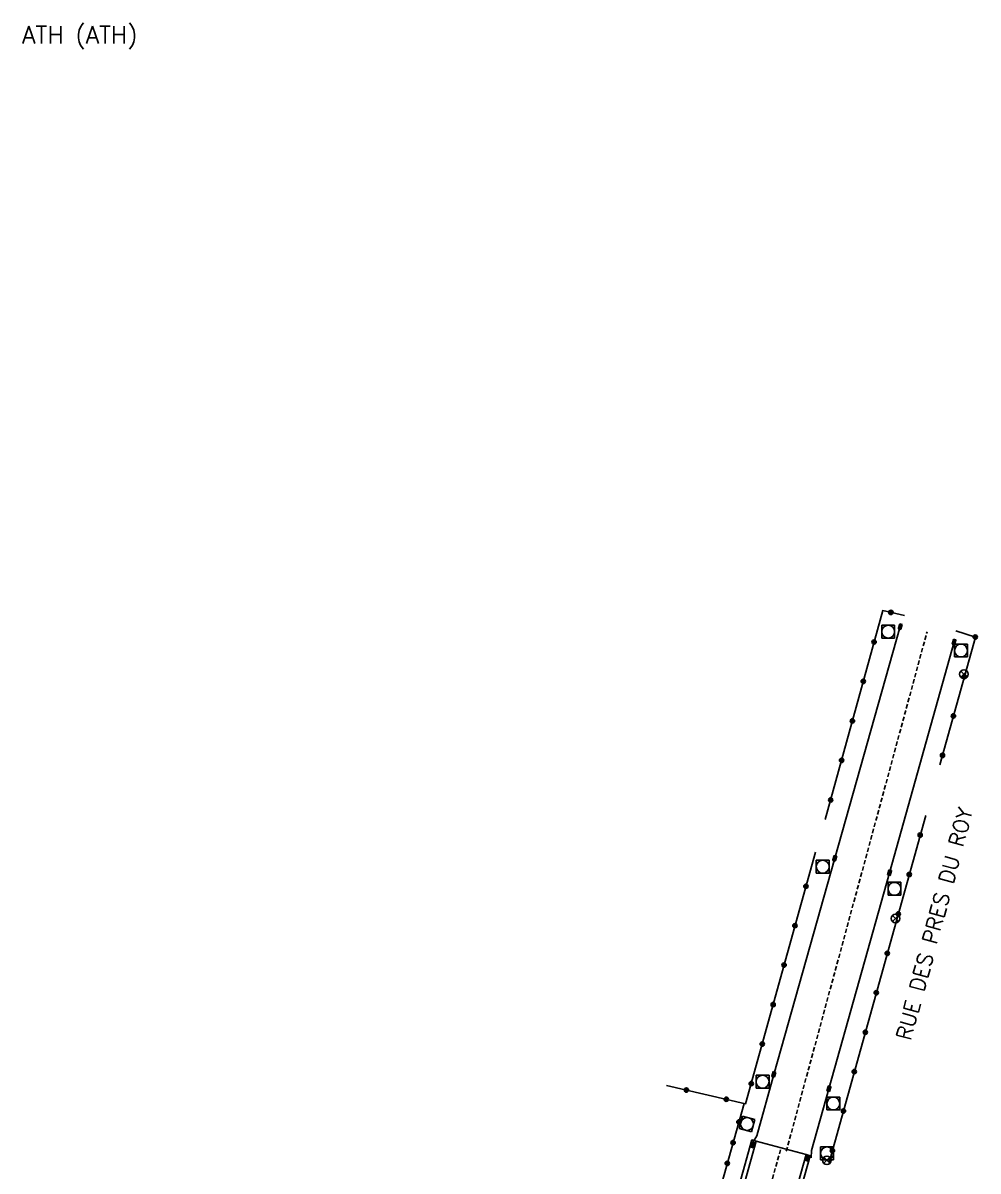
# Model space of a CAD drawing. Header units: millimetres. Extents: x 107999 to 109001, y 146999 to 148001.
# Drawn here: x 108473.6 to 108584.3, y 147855.3 to 147988.5 of the extents above; entities that cross this region are included whole.
import ezdxf
from ezdxf.enums import TextEntityAlignment as Align

# ---------------------------------------------------------------- set-up
doc = ezdxf.new("R2010")
doc.units = ezdxf.units.MM
doc.linetypes.add('DASHED', pattern=[0.75, 0.5, -0.25])
doc.layers.get('0').update_dxf_attribs({"linetype": 'CONTINUOUS'})
for name, color, linetype in [('W0001', 6, 'DASHED'), ('W0008', 7, 'CONTINUOUS'), ('W0322', 7, 'CONTINUOUS'), ('W0334', 7, 'CONTINUOUS'), ('W0400', 7, 'CONTINUOUS'), ('W0420', 7, 'CONTINUOUS'), ('W0469', 7, 'CONTINUOUS'), ('W0980', 7, 'CONTINUOUS'), ('W0989', 7, 'CONTINUOUS')]:
    doc.layers.add(name, color=color, linetype=linetype)
doc.styles.get("Standard").update_dxf_attribs({"font": 'romans.shx', "width": 0.85})

# ---------------------------------------------------------------- blocks, each defined once
blk = doc.blocks.new('T400')
for p, q in [((-0.15, 0.3), (0.15, 0.3)), ((-0.15, -0.25), (-0.15, 0.3)), ((-0.15, 0.15), (0.15, 0.15)), ((-0.15, 0), (0.15, 0)), ((0.15, 0.3), (0.15, -0.25)), ((-0.15, -0.15), (0.15, -0.15)), ((-0.15, -0.25), (-0.15, -0.3)), ((-0.15, -0.3), (0.15, -0.3)), ((0.15, -0.3), (0.15, -0.25))]:
    blk.add_line(p, q)
blk = doc.blocks.new('T420')
for p, q in [((0.75, 0.75), (-0.75, 0.75)), ((-0.75, 0.75), (-0.75, -0.75)), ((0.75, 0.75), (0.75, -0.75)), ((0.75, -0.75), (-0.75, -0.75))]:
    blk.add_line(p, q)
blk.add_ellipse((0, 0), major_axis=(-0.53, 0.53), ratio=1, start_param=3.926991, end_param=10.210176)
blk = doc.blocks.new('t322o')
at = {"color": 0, "linetype": 'Continuous'}
for radius in [0.25, 0.15]:
    blk.add_circle((0, 0), radius, dxfattribs=at)
blk = doc.blocks.new('T469')
at = {"color": 0, "linetype": 'Continuous', "flags": 128}
for points in [[(-0.35, 0.35), (0.35, -0.35)], [(-0.35, -0.35), (0.35, 0.35)]]:
    blk.add_lwpolyline(points, dxfattribs=at)
at = {"color": 0, "linetype": 'Continuous'}
blk.add_circle((0, 0), 0.5, dxfattribs=at)

msp = doc.modelspace()

# ---------------------------------------------------------------- linework, layer by layer
at = {"layer": 'W0001'}
msp.add_line((108562.09, 147857.59), (108578.42, 147917.88), dxfattribs=at)
msp.add_lwpolyline([(108535.2, 147764.12), (108561.49, 147857.99)], dxfattribs=at)
at = {"layer": 'W0008'}
for points in [[(108558.22, 147858.61), (108558.66, 147859.4), (108560.64, 147866.5), (108567.71, 147891.6), (108575.31, 147918.48)], [(108564.97, 147856.84), (108565.02, 147857.66), (108567.03, 147864.84), (108574.07, 147889.92), (108581.55, 147916.7)], [(108537.99, 147763.33), (108538.19, 147764.07), (108544.71, 147787.05), (108550.92, 147809.17), (108557.11, 147831.31), (108564.39, 147857.21), (108558.58, 147858.76), (108551.28, 147832.52), (108535.16, 147775.1), (108532.31, 147764.94)]]:
    msp.add_lwpolyline(points, dxfattribs=at)
at = {"layer": 'W0322'}
msp.add_line((108578.26, 147896.57), (108567.05, 147856.3), dxfattribs=at)
for points in [[(108566.61, 147896.08), (108573.28, 147920.33), (108575.81, 147919.76)], [(108581.76, 147918), (108584.02, 147917.26), (108579.9, 147902.42)], [(108548.19, 147865.22), (108557.37, 147863.1), (108565.47, 147892.3)], [(108557.2, 147863.14), (108542.7, 147811.41)]]:
    msp.add_lwpolyline(points, dxfattribs=at)
at = {"layer": 'W0334'}
for points in [[(108558.58, 147858.76), (108558.1, 147858.9), (108550.8, 147832.65), (108534.68, 147775.24), (108531.86, 147765.06)], [(108538.55, 147763.17), (108538.68, 147763.94), (108545.2, 147786.92), (108551.4, 147809.04), (108557.59, 147831.17), (108564.87, 147857.07), (108564.39, 147857.21)]]:
    msp.add_lwpolyline(points, dxfattribs=at)

# ---------------------------------------------------------------- block references
at = {"layer": 'W0322'}
for p, rotation in [((108574.22, 147920.12), 347.3179310844053), ((108572.27, 147916.69), 74.63061744775989), ((108584.01, 147917.26), 341.823649690902), ((108582.75, 147912.68), 254.4935840902511), ((108571.02, 147912.11), 74.63061744775989), ((108569.76, 147907.53), 74.63061744775989), ((108581.48, 147908.11), 254.4935840902511), ((108580.21, 147903.53), 254.4935840902511), ((108568.5, 147902.95), 74.63061744775989), ((108567.24, 147898.37), 74.63061744775989), ((108577.62, 147894.28), 254.4465257582249), ((108576.35, 147889.71), 254.4465257582249), ((108564.37, 147888.34), 74.50523795190385), ((108575.08, 147885.13), 254.4465257582249), ((108563.1, 147883.77), 74.50523795190385), ((108573.8, 147880.55), 254.4465257582249), ((108561.84, 147879.19), 74.50523795190385), ((108572.53, 147875.98), 254.4465257582249), ((108560.57, 147874.61), 74.50523795190385), ((108571.26, 147871.4), 254.4465257582249), ((108559.3, 147870.03), 74.50523795190385), ((108569.98, 147866.83), 254.4465257582249), ((108558.03, 147865.45), 74.50523795190385), ((108550.5, 147864.69), 346.9676472972797), ((108555.13, 147863.62), 346.9676472972797), ((108568.71, 147862.25), 254.4465257582249), ((108556.6, 147860.99), 254.337758058361), ((108555.92, 147858.59), 254.337758058361), ((108567.44, 147857.67), 254.4465257582249), ((108555.25, 147856.18), 254.337758058361)]:
    msp.add_blockref('t322o', p, dxfattribs=dict(at, rotation=rotation))
at = {"layer": 'W0400'}
for p, rotation in [((108575.31, 147918.48), 344.2126326121409), ((108581.55, 147916.7), 164.3947402178159), ((108567.71, 147891.6), 344.2769871835631), ((108574.07, 147889.92), 164.329615278561), ((108560.64, 147866.5), 344.4287878041715), ((108567.03, 147864.84), 164.3606927396921), ((108558.22, 147858.33), 161.6188150402902), ((108564.53, 147856.79), 164.2933612183448)]:
    msp.add_blockref('T400', p, dxfattribs=dict(at, rotation=rotation))
at = {"layer": 'W0420'}
for p in [(108573.91, 147917.89), (108582.36, 147915.7), (108566.32, 147890.61), (108574.64, 147888.05), (108559.34, 147865.66), (108567.55, 147863.13), (108566.82, 147857.35)]:
    msp.add_blockref('T420', p, dxfattribs=at)
at = {"layer": 'W0420', "rotation": 164.982424834872}
msp.add_blockref('T420', (108557.54, 147860.75), dxfattribs=at)
at = {"layer": 'W0469'}
for p in [(108582.7, 147912.97), (108574.76, 147884.6), (108566.8, 147856.54)]:
    msp.add_blockref('T469', p, dxfattribs=at)

# ---------------------------------------------------------------- texts
at = {"layer": 'W0980'}
msp.add_text('ATH (ATH)', height=2, rotation=359.9912, dxfattribs=at).set_placement((108480.16, 147987.01), align=Align.MIDDLE)
at = {"layer": 'W0989'}
msp.add_text('RUE DES PRES DU ROY', height=1.75, rotation=74.8461, dxfattribs=at).set_placement((108579.28, 147883.99), align=Align.MIDDLE)

doc.saveas('drawing.dxf')
